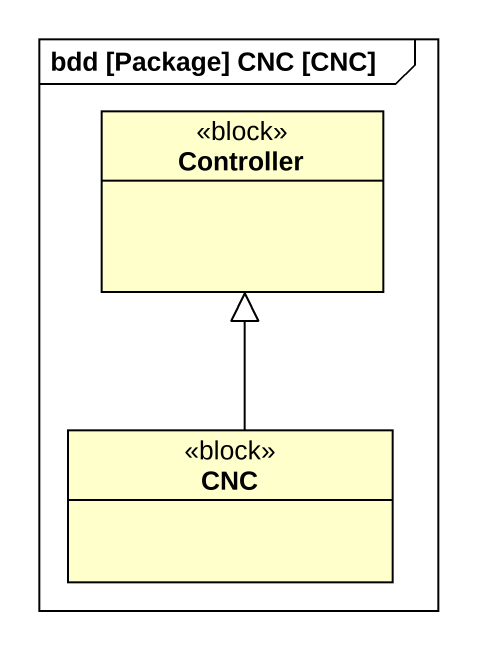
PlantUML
@startuml
mainframe bdd [Package] CNC [CNC]
hide circle
hide empty members
class Controller <<block>>
class CNC <<block>>
CNC -up-|> Controller
@enduml
